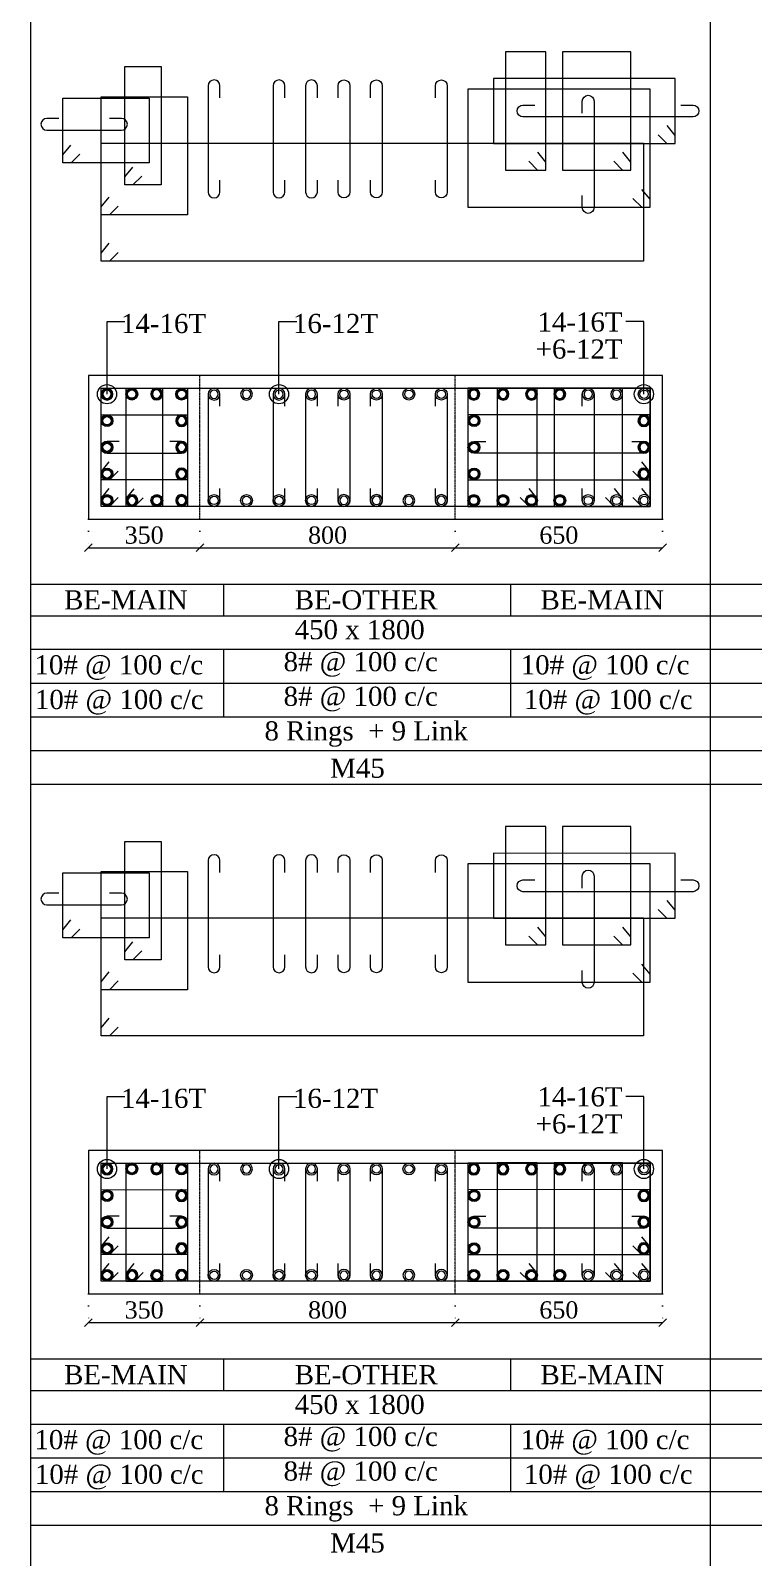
# Model space of a CAD drawing. Header units: millimetres. Extents: x 303 to 27724, y 300 to 68956.
# Drawn here: x 303 to 2569, y 8259 to 13044 of the extents above; entities that cross this region are included whole.
import ezdxf

# ---------------------------------------------------------------- set-up
doc = ezdxf.new("R2010")
doc.units = ezdxf.units.MM
doc.linetypes.add('( Hidden )', pattern=[0.375, 0.25, -0.125])
doc.linetypes.add('DOT2', pattern=[0.125, 0, -0.125])
doc.layers.get('Defpoints').update_dxf_attribs({"lineweight": 0})
for name, color, linetype, lineweight in [('S-COL. STEEL DIA', 1, 'Continuous', 9), ('S-DIM FOOTING', 7, 'Continuous', 0), ('S-SECTION', 5, 'Continuous', 0), ('S-SECTION MARK', 7, 'Continuous', 0), ('S-SHEET', 7, 'Continuous', 0), ('S-STEEL', 1, 'Continuous', 9), ('S-STEEL-1', 1, 'Continuous', 0), ('S-STEEL-1 C.S.', 106, 'Continuous', 0), ('S-TEXT', 7, 'Continuous', 0)]:
    doc.layers.add(name, color=color, linetype=linetype, lineweight=lineweight)
doc.styles.add('AR', font='ARIALUNI.TTF', dxfattribs={"width": 0.8})
doc.styles.add('S-ROMANS', font='times.ttf')
doc.styles.add('TEXT', font='times.ttf')
doc.dimstyles.new('100', dxfattribs={"dimtxt": 180, "dimasz": 80, "dimexe": 0.18, "dimexo": 0.0625, "dimgap": 1, "dimtad": 1, "dimdec": 0, "dimzin": 0, "dimdsep": 46, "dimtxsty": 'AR', "dimblk": 'DOT', "dimcen": 0.09, "dimse1": 1, "dimse2": 1, "dimclrd": 50, "dimclrt": 256, "dimadec": 0, "dimazin": 0, "dimtfac": 1, "dimtdec": 0, "dimtix": 1, "dimtofl": 0, "dimtmove": 2, "dimatfit": 0, "dimfxl": 1, "dimtolj": 1, "dimtzin": 0, "dimlwd": -1, "dimarcsym": 0})
doc.dimstyles.new('SETU', dxfattribs={"dimtxt": 230, "dimasz": 0.2, "dimexe": 0.1, "dimexo": 0.1, "dimgap": 0.05, "dimtad": 1, "dimdec": 0, "dimzin": 0, "dimdsep": 46, "dimtxsty": 'TEXT', "dimblk": 'OBLIQUE', "dimcen": 0.09, "dimdle": 0.1, "dimclrd": 4, "dimclre": 256, "dimclrt": 256, "dimadec": 1, "dimazin": 0, "dimtfac": 1, "dimtdec": 0, "dimtix": 1, "dimtofl": 0, "dimtmove": 2, "dimatfit": 0, "dimfxl": 1, "dimtolj": 1, "dimtzin": 0, "dimlwd": -1, "dimlwe": -1, "dimarcsym": 1})

# ---------------------------------------------------------------- blocks, each defined once
blk = doc.blocks.new('*U4')
at = {"layer": 'S-COL. STEEL DIA'}
h = blk.add_hatch(color=256, dxfattribs=at)
h.dxf.hatch_style = 1
h.paths.add_polyline_path([(-18.5, 0, 1), (18.5, 0, 1)])
h.paths.add_polyline_path([(13, 0, -1), (-13, 0, -1)], flags=16)
at = {"layer": 'S-COL. STEEL DIA', "lineweight": 5}
for radius in [18.5, 13]:
    blk.add_circle((0, 0), radius, dxfattribs=at)
blk = doc.blocks.new('_Oblique')
at = {"color": 0, "linetype": 'ByBlock', "lineweight": -2}
blk.add_line((-0.5, -0.5), (0.5, 0.5), dxfattribs=at)
blk = doc.blocks.new('*D2442')
at = {"layer": 'Defpoints', "color": 0}
for p in [(484.2, 9085), (834.2, 9085), (834.2, 8995.2)]:
    blk.add_point(p, dxfattribs=at)
at = {"layer": 'S-DIM FOOTING', "linetype": 'DOT2', "ltscale": 300}
for p, q in [((484.2, 9084.9), (484.2, 8995.1)), ((834.2, 9084.9), (834.2, 8995.1))]:
    blk.add_line(p, q, dxfattribs=at)
at = {"layer": 'S-DIM FOOTING', "ltscale": 300}
blk.add_line((484.1, 8995.2), (834.3, 8995.2), dxfattribs=at)
at = {"layer": 'S-DIM FOOTING', "linetype": 'ByBlock', "xscale": 24, "yscale": 24, "zscale": 24, "rotation": 180}
blk.add_blockref('_Oblique', (484.2, 8995.2), dxfattribs=at)
at = {"layer": 'S-DIM FOOTING', "linetype": 'ByBlock', "xscale": 24, "yscale": 24, "zscale": 24}
blk.add_blockref('_Oblique', (834.2, 8995.2), dxfattribs=at)
at = {"layer": 'S-DIM FOOTING', "insert": (659.2, 9034.6), "char_height": 54, "attachment_point": 5, "style": 'TEXT'}
blk.add_mtext('\\A1;350', dxfattribs=at)
blk = doc.blocks.new('*D2443')
at = {"layer": 'Defpoints', "color": 0}
for p in [(834.2, 9085), (1634.2, 9085), (1634.2, 8995.2)]:
    blk.add_point(p, dxfattribs=at)
at = {"layer": 'S-DIM FOOTING', "linetype": 'DOT2', "ltscale": 300}
for p, q in [((834.2, 9084.9), (834.2, 8995.1)), ((1634.2, 9084.9), (1634.2, 8995.1))]:
    blk.add_line(p, q, dxfattribs=at)
at = {"layer": 'S-DIM FOOTING', "ltscale": 300}
blk.add_line((834.1, 8995.2), (1634.3, 8995.2), dxfattribs=at)
at = {"layer": 'S-DIM FOOTING', "linetype": 'ByBlock', "xscale": 24, "yscale": 24, "zscale": 24, "rotation": 180}
blk.add_blockref('_Oblique', (834.2, 8995.2), dxfattribs=at)
at = {"layer": 'S-DIM FOOTING', "linetype": 'ByBlock', "xscale": 24, "yscale": 24, "zscale": 24}
blk.add_blockref('_Oblique', (1634.2, 8995.2), dxfattribs=at)
at = {"layer": 'S-DIM FOOTING', "insert": (1234.2, 9034.6), "char_height": 54, "attachment_point": 5, "style": 'TEXT'}
blk.add_mtext('\\A1;800', dxfattribs=at)
blk = doc.blocks.new('*D2444')
at = {"layer": 'Defpoints', "color": 0}
for p in [(1634.2, 9085), (2284.2, 9085), (2284.2, 8995.2)]:
    blk.add_point(p, dxfattribs=at)
at = {"layer": 'S-DIM FOOTING', "linetype": 'DOT2', "ltscale": 300}
for p, q in [((1634.2, 9084.9), (1634.2, 8995.1)), ((2284.2, 9084.9), (2284.2, 8995.1))]:
    blk.add_line(p, q, dxfattribs=at)
at = {"layer": 'S-DIM FOOTING', "ltscale": 300}
blk.add_line((1634.1, 8995.2), (2284.3, 8995.2), dxfattribs=at)
at = {"layer": 'S-DIM FOOTING', "linetype": 'ByBlock', "xscale": 24, "yscale": 24, "zscale": 24, "rotation": 180}
blk.add_blockref('_Oblique', (1634.2, 8995.2), dxfattribs=at)
at = {"layer": 'S-DIM FOOTING', "linetype": 'ByBlock', "xscale": 24, "yscale": 24, "zscale": 24}
blk.add_blockref('_Oblique', (2284.2, 8995.2), dxfattribs=at)
at = {"layer": 'S-DIM FOOTING', "insert": (1959.2, 9034.6), "char_height": 54, "attachment_point": 5, "style": 'TEXT'}
blk.add_mtext('\\A1;650', dxfattribs=at)
blk = doc.blocks.new('_Dot')
at = {"linetype": 'ByBlock', "lineweight": -2}
blk.add_line((-0.5, 0), (-1, 0), dxfattribs=at)
at = {"linetype": 'ByBlock', "const_width": 0.5}
blk.add_lwpolyline([(-0.25, 0, 1), (0.25, 0, 1)], format="xyb", close=True, dxfattribs=at)
blk = doc.blocks.new('*U6')
at = {"layer": 'S-COL. STEEL DIA', "lineweight": 5}
for radius in [18.5, 13, 13]:
    blk.add_circle((0, 0), radius, dxfattribs=at)
blk = doc.blocks.new('*D2445')
at = {"layer": 'Defpoints', "color": 0}
for p in [(484.2, 11513.1), (834.2, 11513.1), (834.2, 11423.2)]:
    blk.add_point(p, dxfattribs=at)
at = {"layer": 'S-DIM FOOTING', "linetype": 'DOT2', "ltscale": 300}
for p, q in [((484.2, 11513), (484.2, 11423.1)), ((834.2, 11513), (834.2, 11423.1))]:
    blk.add_line(p, q, dxfattribs=at)
at = {"layer": 'S-DIM FOOTING', "ltscale": 300}
blk.add_line((484.1, 11423.2), (834.3, 11423.2), dxfattribs=at)
at = {"layer": 'S-DIM FOOTING', "linetype": 'ByBlock', "xscale": 24, "yscale": 24, "zscale": 24, "rotation": 180}
blk.add_blockref('_Oblique', (484.2, 11423.2), dxfattribs=at)
at = {"layer": 'S-DIM FOOTING', "linetype": 'ByBlock', "xscale": 24, "yscale": 24, "zscale": 24}
blk.add_blockref('_Oblique', (834.2, 11423.2), dxfattribs=at)
at = {"layer": 'S-DIM FOOTING', "insert": (659.2, 11462.7), "char_height": 54, "attachment_point": 5, "style": 'TEXT'}
blk.add_mtext('\\A1;350', dxfattribs=at)
blk = doc.blocks.new('*D2446')
at = {"layer": 'Defpoints', "color": 0}
for p in [(834.2, 11513.1), (1634.2, 11513.1), (1634.2, 11423.2)]:
    blk.add_point(p, dxfattribs=at)
at = {"layer": 'S-DIM FOOTING', "linetype": 'DOT2', "ltscale": 300}
for p, q in [((834.2, 11513), (834.2, 11423.1)), ((1634.2, 11513), (1634.2, 11423.1))]:
    blk.add_line(p, q, dxfattribs=at)
at = {"layer": 'S-DIM FOOTING', "ltscale": 300}
blk.add_line((834.1, 11423.2), (1634.3, 11423.2), dxfattribs=at)
at = {"layer": 'S-DIM FOOTING', "linetype": 'ByBlock', "xscale": 24, "yscale": 24, "zscale": 24, "rotation": 180}
blk.add_blockref('_Oblique', (834.2, 11423.2), dxfattribs=at)
at = {"layer": 'S-DIM FOOTING', "linetype": 'ByBlock', "xscale": 24, "yscale": 24, "zscale": 24}
blk.add_blockref('_Oblique', (1634.2, 11423.2), dxfattribs=at)
at = {"layer": 'S-DIM FOOTING', "insert": (1234.2, 11462.7), "char_height": 54, "attachment_point": 5, "style": 'TEXT'}
blk.add_mtext('\\A1;800', dxfattribs=at)
blk = doc.blocks.new('*D2447')
at = {"layer": 'Defpoints', "color": 0}
for p in [(1634.2, 11513.1), (2284.2, 11513.1), (2284.2, 11423.2)]:
    blk.add_point(p, dxfattribs=at)
at = {"layer": 'S-DIM FOOTING', "linetype": 'DOT2', "ltscale": 300}
for p, q in [((1634.2, 11513), (1634.2, 11423.1)), ((2284.2, 11513), (2284.2, 11423.1))]:
    blk.add_line(p, q, dxfattribs=at)
at = {"layer": 'S-DIM FOOTING', "ltscale": 300}
blk.add_line((1634.1, 11423.2), (2284.3, 11423.2), dxfattribs=at)
at = {"layer": 'S-DIM FOOTING', "linetype": 'ByBlock', "xscale": 24, "yscale": 24, "zscale": 24, "rotation": 180}
blk.add_blockref('_Oblique', (1634.2, 11423.2), dxfattribs=at)
at = {"layer": 'S-DIM FOOTING', "linetype": 'ByBlock', "xscale": 24, "yscale": 24, "zscale": 24}
blk.add_blockref('_Oblique', (2284.2, 11423.2), dxfattribs=at)
at = {"layer": 'S-DIM FOOTING', "insert": (1959.2, 11462.7), "char_height": 54, "attachment_point": 5, "style": 'TEXT'}
blk.add_mtext('\\A1;650', dxfattribs=at)

msp = doc.modelspace()

# ---------------------------------------------------------------- linework, layer by layer
at = {"layer": 'S-SECTION'}
for points, elevation in [([(2284.2, 11513.1), (2284.2, 11963.1), (484.2, 11963.1), (484.2, 11513.1)], -0.6), ([(2284.2, 9085), (2284.2, 9535), (484.2, 9535), (484.2, 9085)], -1.5)]:
    msp.add_lwpolyline(points, close=True, dxfattribs=dict(at, elevation=elevation))
at = {"layer": 'S-SHEET'}
for p, q in [((303, 68956, -1.6), (303, 299.8, -1.1)), ((2433.6, 68956, -1.7), (2433.6, 299.8, -1.2)), ((303, 11309.8, 7.7), (27724.1, 11309.8, 7.7)), ((908.1, 11309.8, -0.9), (908.1, 11210.3, -0.9)), ((1808.1, 11309.8, -0.9), (1808.1, 11210.3, -0.9)), ((303, 11210.3, -0.3), (27724.1, 11210.3, -0.3)), ((303, 11105.1, -0.3), (27724.1, 11105.1, -0.3)), ((303, 11105.1, -0.3), (27724.1, 11105.1, -0.3)), ((908.1, 11105.1, -0.9), (908.1, 10893.8, -0.9)), ((1808.1, 11105.1, -0.9), (1808.1, 10893.8, -0.9)), ((303, 10999.3, -0.3), (27724.1, 10999.3, -0.3)), ((303, 10893.8, -0.3), (27724.1, 10893.8, -0.3)), ((303, 10788.2, -0.3), (27724.1, 10788.2, -0.3)), ((303, 8881.8, 7.6), (27724.1, 8881.8, 7.6)), ((908.1, 8881.8, -1.9), (908.1, 8782.2, -1.9)), ((1808.1, 8881.8, -1.9), (1808.1, 8782.2, -1.9)), ((303, 8782.2, -0.3), (27724.1, 8782.2, -0.3)), ((303, 8677, -0.3), (27724.1, 8677, -0.3)), ((303, 8677, -0.3), (27724.1, 8677, -0.3)), ((908.1, 8677, -1.9), (908.1, 8465.7, -1.9)), ((1808.1, 8677, -1.9), (1808.1, 8465.7, -1.9)), ((303, 8571.2, -0.3), (27724.1, 8571.2, -0.3)), ((303, 8465.7, -0.3), (27724.1, 8465.7, -0.3)), ((303, 8360.2, -0.3), (27724.1, 8360.2, -0.3))]:
    msp.add_line(p, q, dxfattribs=at)
at = {"layer": 'S-SHEET', "color": 0}
msp.add_line((303, 10682.7, -0.3), (27724.1, 10682.7, -0.3), dxfattribs=at)
at = {"layer": 'S-STEEL', "color": 3}
for points, elevation in [([(896.8, 12833.4), (896.8, 12871.1, 1), (859.9, 12871.1), (859.9, 12538.1, 1), (896.8, 12538.1), (896.8, 12575.3)], -0.6), ([(1100.4, 12833.4), (1100.4, 12871.1, 1), (1063.5, 12871.1), (1063.5, 12538.1, 1), (1100.4, 12538.1), (1100.4, 12575.3)], -0.6), ([(1202.2, 12833.4), (1202.2, 12871.1, 1), (1165.3, 12871.1), (1165.3, 12538.1, 1), (1202.2, 12538.1), (1202.2, 12575.3)], -0.6), ([(1267, 12833.4), (1267, 12871.1, -1), (1303.9, 12871.1), (1303.9, 12538.1, -1), (1267, 12538.1), (1267, 12575.3)], -0.6), ([(1368.8, 12833.4), (1368.8, 12871.1, -1), (1405.7, 12871.1), (1405.7, 12538.1, -1), (1368.8, 12538.1), (1368.8, 12575.3)], -0.6), ([(1572.4, 12833.4), (1572.4, 12871.1, -1), (1609.3, 12871.1), (1609.3, 12538.1, -1), (1572.4, 12538.1), (1572.4, 12575.3)], -0.6), ([(2032.8, 12785.1), (2032.8, 12822.8, -1), (2069.7, 12822.8), (2069.7, 12489.7, -1), (2032.8, 12489.7), (2032.8, 12526.9)], -0.8), ([(2342, 12810.5), (2379.8, 12810.5, -1), (2379.8, 12773.6), (1846.7, 12773.6, -1), (1846.7, 12810.5), (1883.9, 12810.5)], -0.6), ([(391.9, 12769), (354.2, 12769, 1), (354.2, 12732.1), (588.1, 12732.1, 1), (588.1, 12769), (550.8, 12769)], -0.6), ([(896.8, 11866.9), (896.8, 11904.6, 1), (859.9, 11904.6), (859.9, 11571.6, 1), (896.8, 11571.6), (896.8, 11608.8)], -0.6), ([(1100.4, 11866.9), (1100.4, 11904.6, 1), (1063.5, 11904.6), (1063.5, 11571.6, 1), (1100.4, 11571.6), (1100.4, 11608.8)], -0.6), ([(1202.2, 11866.9), (1202.2, 11904.6, 1), (1165.3, 11904.6), (1165.3, 11571.6, 1), (1202.2, 11571.6), (1202.2, 11608.8)], -0.6), ([(1267, 11866.9), (1267, 11904.6, -1), (1303.9, 11904.6), (1303.9, 11571.6, -1), (1267, 11571.6), (1267, 11608.8)], -0.6), ([(1368.8, 11866.9), (1368.8, 11904.6, -1), (1405.7, 11904.6), (1405.7, 11571.6, -1), (1368.8, 11571.6), (1368.8, 11608.8)], -0.6), ([(1572.4, 11866.9), (1572.4, 11904.6, -1), (1609.3, 11904.6), (1609.3, 11571.6, -1), (1572.4, 11571.6), (1572.4, 11608.8)], -0.6), ([(2032.8, 11866.9), (2032.8, 11904.6, -1), (2069.7, 11904.6), (2069.7, 11571.6, -1), (2032.8, 11571.6), (2032.8, 11608.8)], -0.8), ([(580.4, 11756.5), (542.7, 11756.5, 1), (542.7, 11719.6), (776.6, 11719.6, 1), (776.6, 11756.5), (739.3, 11756.5)], -0.6), ([(2188, 11756.5), (2225.8, 11756.5, -1), (2225.8, 11719.6), (1692.7, 11719.6, -1), (1692.7, 11756.5), (1729.9, 11756.5)], -0.6), ([(896.8, 10405.4), (896.8, 10443.1, 1), (859.9, 10443.1), (859.9, 10110, 1), (896.8, 10110), (896.8, 10147.2)], -1.5), ([(1100.4, 10405.4), (1100.4, 10443.1, 1), (1063.5, 10443.1), (1063.5, 10110, 1), (1100.4, 10110), (1100.4, 10147.2)], -1.5), ([(1202.2, 10405.4), (1202.2, 10443.1, 1), (1165.3, 10443.1), (1165.3, 10110, 1), (1202.2, 10110), (1202.2, 10147.2)], -1.5), ([(1267, 10405.4), (1267, 10443.1, -1), (1303.9, 10443.1), (1303.9, 10110, -1), (1267, 10110), (1267, 10147.2)], -1.5), ([(1368.8, 10405.4), (1368.8, 10443.1, -1), (1405.7, 10443.1), (1405.7, 10110, -1), (1368.8, 10110), (1368.8, 10147.2)], -1.5), ([(1572.4, 10405.4), (1572.4, 10443.1, -1), (1609.3, 10443.1), (1609.3, 10110, -1), (1572.4, 10110), (1572.4, 10147.2)], -1.5), ([(2032.8, 10357), (2032.8, 10394.7, -1), (2069.7, 10394.7), (2069.7, 10061.6, -1), (2032.8, 10061.6), (2032.8, 10098.9)], -1.8), ([(391.9, 10341), (354.2, 10341, 1), (354.2, 10304.1), (588.1, 10304.1, 1), (588.1, 10341), (550.8, 10341)], -1.5), ([(2342, 10382.5), (2379.8, 10382.5, -1), (2379.8, 10345.6), (1846.7, 10345.6, -1), (1846.7, 10382.5), (1883.9, 10382.5)], -1.5), ([(896.8, 9438.9), (896.8, 9476.6, 1), (859.9, 9476.6), (859.9, 9143.5, 1), (896.8, 9143.5), (896.8, 9180.7)], -1.5), ([(1100.4, 9438.9), (1100.4, 9476.6, 1), (1063.5, 9476.6), (1063.5, 9143.5, 1), (1100.4, 9143.5), (1100.4, 9180.7)], -1.5), ([(1202.2, 9438.9), (1202.2, 9476.6, 1), (1165.3, 9476.6), (1165.3, 9143.5, 1), (1202.2, 9143.5), (1202.2, 9180.7)], -1.5), ([(1267, 9438.9), (1267, 9476.6, -1), (1303.9, 9476.6), (1303.9, 9143.5, -1), (1267, 9143.5), (1267, 9180.7)], -1.5), ([(1368.8, 9438.9), (1368.8, 9476.6, -1), (1405.7, 9476.6), (1405.7, 9143.5, -1), (1368.8, 9143.5), (1368.8, 9180.7)], -1.5), ([(1572.4, 9438.9), (1572.4, 9476.6, -1), (1609.3, 9476.6), (1609.3, 9143.5, -1), (1572.4, 9143.5), (1572.4, 9180.7)], -1.5), ([(2032.8, 9438.9), (2032.8, 9476.6, -1), (2069.7, 9476.6), (2069.7, 9143.5, -1), (2032.8, 9143.5), (2032.8, 9180.7)], -1.8), ([(580.4, 9328.5), (542.7, 9328.5, 1), (542.7, 9291.6), (776.6, 9291.6, 1), (776.6, 9328.5), (739.3, 9328.5)], -1.5), ([(2188, 9328.5), (2225.8, 9328.5, -1), (2225.8, 9291.6), (1692.7, 9291.6, -1), (1692.7, 9328.5), (1729.9, 9328.5)], -1.5)]:
    msp.add_lwpolyline(points, format="xyb", dxfattribs=dict(at, elevation=elevation))
at = {"layer": 'S-STEEL', "color": 1}
for points, elevation in [([(577.8, 12348.9), (550.2, 12321.6), (524.2, 12321.6), (524.2, 12691.6), (2225, 12691.6), (2225, 12321.6), (524.2, 12321.6), (524.2, 12346.6), (549.4, 12377.5)], -0.6), ([(577.8, 11580.4), (550.2, 11553.1), (524.2, 11553.1), (524.2, 11923.1), (2245, 11923.1), (2245, 11553.1), (524.2, 11553.1), (524.2, 11578.1), (549.4, 11609)], -0.6), ([(577.8, 9920.9), (550.2, 9893.5), (524.2, 9893.5), (524.2, 10263.5), (2225, 10263.5), (2225, 9893.5), (524.2, 9893.5), (524.2, 9918.6), (549.4, 9949.4)], -1.5), ([(577.8, 9152.4), (550.2, 9125), (524.2, 9125), (524.2, 9495), (2245, 9495), (2245, 9125), (524.2, 9125), (524.2, 9150.1), (549.4, 9180.9)], -1.5)]:
    msp.add_lwpolyline(points, dxfattribs=dict(at, elevation=elevation))
at = {"layer": 'S-STEEL-1', "color": 41}
for points, elevation in [([(1864.7, 12634.4), (1892.2, 12607.1), (1918.2, 12607.1), (1918.2, 12977.6), (1792.3, 12977.6), (1792.3, 12607.1), (1918.2, 12607.1), (1918.2, 12632.1), (1893, 12663)], -0.3), ([(2131.6, 12634.4), (2159.1, 12607.1), (2185.2, 12607.1), (2185.1, 12977.6), (1970.7, 12977.6), (1970.7, 12607.1), (2185.2, 12607.1), (2185.2, 12632.1), (2160, 12663)], -0.5), ([(651.7, 12587.9), (624.2, 12560.6), (598.2, 12560.6), (598.2, 12931.1), (712.5, 12931.1), (712.5, 12560.6), (598.2, 12560.6), (598.2, 12585.6), (623.4, 12616.5)], -0.6), ([(2270.7, 12717.7), (2298.2, 12690.4), (2324.2, 12690.4), (2324.2, 12893.8), (1754.2, 12893.8), (1754.2, 12690.4), (2324.2, 12690.4), (2324.2, 12715.4), (2299, 12746.3)], -0.6), ([(457.8, 12656.7), (430.2, 12629.4), (404.2, 12629.4), (404.2, 12832.8), (675, 12832.8), (675, 12629.4), (404.2, 12629.4), (404.2, 12654.4), (429.4, 12685.3)], -0.6), ([(656.2, 11579.9), (628.7, 11552.6), (602.7, 11552.6), (602.7, 11923.1), (717, 11923.1), (717, 11552.6), (602.7, 11552.6), (602.7, 11577.6), (627.9, 11608.5)], -0.6), ([(1838.2, 11580.4), (1865.7, 11553.1), (1891.7, 11553.1), (1891.7, 11923.6), (1765.8, 11923.6), (1765.8, 11553.1), (1891.7, 11553.1), (1891.7, 11578.1), (1866.5, 11609)], -0.3), ([(2105.1, 11580.4), (2132.6, 11553.1), (2158.7, 11553.1), (2158.6, 11923.6), (1944.2, 11923.6), (1944.2, 11553.1), (2158.7, 11553.1), (2158.7, 11578.1), (2133.5, 11609)], -0.5), ([(577.8, 11663.7), (550.2, 11636.4), (524.2, 11636.4), (524.2, 11839.8), (795, 11839.8), (795, 11636.4), (524.2, 11636.4), (524.2, 11661.4), (549.4, 11692.3)], -0.6), ([(2190.7, 11663.7), (2218.2, 11636.4), (2244.2, 11636.4), (2244.2, 11839.8), (1674.2, 11839.8), (1674.2, 11636.4), (2244.2, 11636.4), (2244.2, 11661.4), (2219, 11692.3)], -0.6), ([(1864.7, 10206.4), (1892.2, 10179), (1918.2, 10179), (1918.2, 10549.6), (1792.3, 10549.6), (1792.3, 10179), (1918.2, 10179), (1918.2, 10204.1), (1893, 10234.9)], -1.2), ([(2131.6, 10206.4), (2159.1, 10179), (2185.2, 10179), (2185.1, 10549.6), (1970.7, 10549.6), (1970.7, 10179), (2185.2, 10179), (2185.2, 10204.1), (2160, 10234.9)], -1.4), ([(651.7, 10159.8), (624.2, 10132.5), (598.2, 10132.5), (598.2, 10503), (712.5, 10503), (712.5, 10132.5), (598.2, 10132.5), (598.2, 10157.5), (623.4, 10188.4)], -1.5), ([(2270.7, 10289.6), (2298.2, 10262.3), (2324.2, 10262.3), (2324.2, 10465.7), (1754.2, 10465.8), (1754.2, 10262.3), (2324.2, 10262.3), (2324.2, 10287.3), (2299, 10318.2)], -1.5), ([(457.8, 10228.6), (430.2, 10201.3), (404.2, 10201.3), (404.2, 10404.7), (675, 10404.8), (675, 10201.3), (404.2, 10201.3), (404.2, 10226.3), (429.4, 10257.2)], -1.5), ([(656.2, 9151.8), (628.7, 9124.5), (602.7, 9124.5), (602.7, 9495), (717, 9495), (717, 9124.5), (602.7, 9124.5), (602.7, 9149.5), (627.9, 9180.4)], -1.5), ([(1838.2, 9152.4), (1865.7, 9125), (1891.7, 9125), (1891.7, 9495.6), (1765.8, 9495.6), (1765.8, 9125), (1891.7, 9125), (1891.7, 9150.1), (1866.5, 9180.9)], -1.2), ([(2105.1, 9152.4), (2132.6, 9125), (2158.7, 9125), (2158.6, 9495.6), (1944.2, 9495.6), (1944.2, 9125), (2158.7, 9125), (2158.7, 9150.1), (2133.5, 9180.9)], -1.4), ([(577.8, 9235.6), (550.2, 9208.3), (524.2, 9208.3), (524.2, 9411.7), (795, 9411.8), (795, 9208.3), (524.2, 9208.3), (524.2, 9233.3), (549.4, 9264.2)], -1.5), ([(2190.7, 9235.6), (2218.2, 9208.3), (2244.2, 9208.3), (2244.2, 9411.7), (1674.2, 9411.8), (1674.2, 9208.3), (2244.2, 9208.3), (2244.2, 9233.3), (2219, 9264.2)], -1.5)]:
    msp.add_lwpolyline(points, dxfattribs=dict(at, elevation=elevation))
at = {"layer": 'S-STEEL-1', "color": 6}
for points, elevation in [([(577.8, 12493.9), (550.2, 12466.6), (524.2, 12466.6), (524.2, 12836.6), (795, 12836.6), (795, 12466.6), (524.2, 12466.6), (524.2, 12491.6), (549.4, 12522.5)], -0.6), ([(2191.5, 12517.9), (2219, 12490.6), (2245, 12490.6), (2245, 12860.6), (1674.2, 12860.6), (1674.2, 12490.6), (2245, 12490.6), (2245, 12515.6), (2219.8, 12546.5)], -0.6), ([(577.8, 11580.4), (550.2, 11553.1), (524.2, 11553.1), (524.2, 11923.1), (795, 11923.1), (795, 11553.1), (524.2, 11553.1), (524.2, 11578.1), (549.4, 11609)], -0.6), ([(2191.5, 11580.4), (2219, 11553.1), (2245, 11553.1), (2245, 11923.1), (1674.2, 11923.1), (1674.2, 11553.1), (2245, 11553.1), (2245, 11578.1), (2219.8, 11609)], -0.6), ([(2191.5, 10089.9), (2219, 10062.5), (2245, 10062.5), (2245, 10432.5), (1674.2, 10432.5), (1674.2, 10062.5), (2245, 10062.5), (2245, 10087.6), (2219.8, 10118.4)], -1.5), ([(577.8, 10065.9), (550.2, 10038.5), (524.2, 10038.5), (524.2, 10408.5), (795, 10408.5), (795, 10038.5), (524.2, 10038.5), (524.2, 10063.6), (549.4, 10094.4)], -1.5), ([(577.8, 9152.4), (550.2, 9125), (524.2, 9125), (524.2, 9495), (795, 9495), (795, 9125), (524.2, 9125), (524.2, 9150.1), (549.4, 9180.9)], -1.5), ([(2191.5, 9152.4), (2219, 9125), (2245, 9125), (2245, 9495), (1674.2, 9495), (1674.2, 9125), (2245, 9125), (2245, 9150.1), (2219.8, 9180.9)], -1.5)]:
    msp.add_lwpolyline(points, dxfattribs=dict(at, elevation=elevation))
at = {"layer": 'S-STEEL-1 C.S.', "color": 8, "linetype": '( Hidden )'}
for p, q in [((834.2, 11513.1, -0.6), (834.2, 11963.1, -0.6)), ((1634.2, 11513.1, -0.6), (1634.2, 11963.1, -0.6)), ((834.2, 9085, -1.5), (834.2, 9535, -1.5)), ((1634.2, 9085, -1.5), (1634.2, 9535, -1.5))]:
    msp.add_line(p, q, dxfattribs=at)

# ---------------------------------------------------------------- block references
at = {"layer": 'S-COL. STEEL DIA', "xscale": -1}
for name, p, rotation in [('*U4', (542.7, 11904.6, -0.6), 180), ('*U4', (698.1, 11905.2, -0.6), 90.19403361430278), ('*U6', (878.3, 11904.6, -0.6), 180), ('*U6', (980.1, 11904.6, -0.6), 180), ('*U6', (1081.9, 11904.6, -0.6), 180), ('*U6', (1183.7, 11904.6, -0.6), 180), ('*U4', (1692.7, 11904.6, -0.6), 180), ('*U4', (1784.3, 11904.6, -0.6), 180), ('*U4', (1873.3, 11904.6, -0.7), 180), ('*U4', (1962.2, 11904.6, -0.8), 180), ('*U6', (2051.2, 11904.6, -0.8), 180), ('*U6', (2140.2, 11904.6, -0.9), 180), ('*U4', (621.2, 11571, -0.6), 270.1940336143028), ('*U4', (542.7, 9476.6, -1.5), 180), ('*U4', (698.1, 9477.1, -1.5), 90.19403361430278), ('*U6', (878.3, 9476.6, -1.5), 180), ('*U6', (980.1, 9476.6, -1.5), 180), ('*U6', (1081.9, 9476.6, -1.5), 180), ('*U6', (1183.7, 9476.6, -1.5), 180), ('*U4', (1692.7, 9476.6, -1.5), 180), ('*U4', (1784.3, 9476.6, -1.6), 180), ('*U4', (1873.3, 9476.6, -1.6), 180), ('*U4', (1962.2, 9476.6, -1.7), 180), ('*U6', (2051.2, 9476.6, -1.8), 180), ('*U6', (2140.2, 9476.6, -1.8), 180), ('*U4', (621.2, 9143, -1.5), 270.1940336143028)]:
    msp.add_blockref(name, p, dxfattribs=dict(at, rotation=rotation))
at = {"layer": 'S-COL. STEEL DIA'}
for name, p, rotation in [('*U4', (620.4, 11904.9, -0.6), 270.1940336143028), ('*U4', (776.6, 11904.6, -0.6), 180), ('*U6', (1285.5, 11904.6, -0.6), 180), ('*U6', (1387.3, 11904.6, -0.6), 180), ('*U6', (1489.1, 11904.6, -0.6), 180), ('*U6', (1590.9, 11904.6, -0.6), 180), ('*U6', (2226.6, 11904.6, -1), 180), ('*U4', (698.9, 11571.3, -0.6), 90.19403361430282), ('*U4', (620.4, 9476.9, -1.5), 270.1940336143028), ('*U4', (776.6, 9476.6, -1.5), 180), ('*U6', (1285.5, 9476.6, -1.5), 180), ('*U6', (1387.3, 9476.6, -1.5), 180), ('*U6', (1489.1, 9476.6, -1.5), 180), ('*U6', (1590.9, 9476.6, -1.5), 180), ('*U6', (2226.6, 9476.6, -1.9), 180), ('*U4', (698.9, 9143.2, -1.5), 90.19403361430282)]:
    msp.add_blockref(name, p, dxfattribs=dict(at, rotation=rotation))
for name, p in [('*U4', (542.7, 11821.4, -0.6)), ('*U4', (1693.5, 11821.4, -0.6)), ('*U4', (542.7, 11738.1, -0.6)), ('*U4', (1693.5, 11738.1, -0.6)), ('*U4', (542.7, 11654.8, -0.6)), ('*U4', (1693.5, 11654.8, -0.6)), ('*U4', (542.7, 11571.5, -0.6)), ('*U6', (878.3, 11571.6, -0.6)), ('*U6', (980.1, 11571.6, -0.6)), ('*U6', (1081.9, 11571.6, -0.6)), ('*U6', (1183.7, 11571.6, -0.6)), ('*U4', (1692.7, 11571.5, -0.6)), ('*U4', (1784.3, 11571.5, -0.6)), ('*U4', (1873.3, 11571.5, -0.7)), ('*U4', (1962.2, 11571.5, -0.8)), ('*U6', (2051.2, 11571.5, -0.8)), ('*U6', (2140.2, 11571.5, -0.9)), ('*U4', (542.7, 9393.3, -1.5)), ('*U4', (1693.5, 9393.3, -1.5)), ('*U4', (542.7, 9310, -1.5)), ('*U4', (1693.5, 9310, -1.5)), ('*U4', (542.7, 9226.8, -1.5)), ('*U4', (1693.5, 9226.8, -1.5)), ('*U4', (542.7, 9143.5, -1.5)), ('*U6', (878.3, 9143.5, -1.5)), ('*U6', (980.1, 9143.5, -1.5)), ('*U6', (1081.9, 9143.5, -1.5)), ('*U6', (1183.7, 9143.5, -1.5)), ('*U4', (1692.7, 9143.5, -1.5)), ('*U4', (1784.3, 9143.5, -1.6)), ('*U4', (1873.3, 9143.5, -1.6)), ('*U4', (1962.2, 9143.5, -1.7)), ('*U6', (2051.2, 9143.5, -1.8)), ('*U6', (2140.2, 9143.5, -1.8))]:
    msp.add_blockref(name, p, dxfattribs=at)
at = {"layer": 'S-COL. STEEL DIA', "xscale": -1}
for name, p in [('*U4', (776.6, 11821.4, -0.6)), ('*U4', (2225.8, 11821.4, -0.6)), ('*U4', (776.6, 11738.1, -0.6)), ('*U4', (2225.8, 11738.1, -0.6)), ('*U4', (776.6, 11654.8, -0.6)), ('*U4', (2225.8, 11654.8, -0.6)), ('*U4', (776.6, 11571.5, -0.6)), ('*U6', (1285.5, 11571.6, -0.6)), ('*U6', (1387.3, 11571.6, -0.6)), ('*U6', (1489.1, 11571.6, -0.6)), ('*U6', (1590.9, 11571.6, -0.6)), ('*U6', (2226.6, 11571.5, -1)), ('*U4', (776.6, 9393.3, -1.5)), ('*U4', (2225.8, 9393.3, -1.5)), ('*U4', (776.6, 9310, -1.5)), ('*U4', (2225.8, 9310, -1.5)), ('*U4', (776.6, 9226.8, -1.5)), ('*U4', (2225.8, 9226.8, -1.5)), ('*U4', (776.6, 9143.5, -1.5)), ('*U6', (1285.5, 9143.5, -1.5)), ('*U6', (1387.3, 9143.5, -1.5)), ('*U6', (1489.1, 9143.5, -1.5)), ('*U6', (1590.9, 9143.5, -1.5)), ('*U6', (2226.6, 9143.5, -1.9))]:
    msp.add_blockref(name, p, dxfattribs=at)

# ---------------------------------------------------------------- texts
at = {"layer": 'S-TEXT', "color": 7, "style": 'TEXT'}
for s, p in [('14-16T', (586.5, 12096.2, -0.6)), ('16-12T', (1125.7, 12096.2, -0.6)), ('14-16T', (1892.2, 12100.8, -0.6)), ('+6-12T', (1886.4, 12016.1, -0.6)), ('14-16T', (586.5, 9668.1, -1.5)), ('16-12T', (1125.7, 9668.1, -1.5)), ('14-16T', (1892.2, 9672.8, -1.5)), ('+6-12T', (1886.4, 9588, -1.5))]:
    msp.add_text(s, height=60, dxfattribs=at).set_placement(p)
at = {"layer": 'S-TEXT', "style": 'S-ROMANS'}
for s, p in [('BE-MAIN ', (408.2, 11230, -0.9)), ('BE-OTHER', (1131.2, 11230, -0.9)), ('BE-MAIN ', (1901.7, 11230, -0.9)), ('450 x 1800', (1130.9, 11136.8, -0.9)), ('10# @ 100 c/c', (315.2, 11026.5, -0.9)), ('8# @ 100 c/c', (1096.2, 11036.5, -0.9)), ('10# @ 100 c/c', (1839.7, 11026.5, -0.9)), ('10# @ 100 c/c', (316.7, 10917.9, -0.9)), ('8# @ 100 c/c', (1096.2, 10927.9, -0.9)), ('10# @ 100 c/c', (1849.7, 10917.9, -0.9)), ('8 Rings  + 9 Link', (1036.4, 10819.5, -0.9)), ('M45', (1242.3, 10702.7, -0.9)), ('BE-MAIN ', (408.2, 8802, -1.9)), ('BE-OTHER', (1131.2, 8802, -1.9)), ('BE-MAIN ', (1901.7, 8802, -1.9)), ('450 x 1800', (1130.9, 8708.8, -1.9)), ('8# @ 100 c/c', (1096.2, 8608.5, -1.9)), ('10# @ 100 c/c', (315.2, 8598.5, -1.9)), ('10# @ 100 c/c', (1839.7, 8598.5, -1.9)), ('10# @ 100 c/c', (316.7, 8489.9, -1.9)), ('8# @ 100 c/c', (1096.2, 8499.9, -1.9)), ('10# @ 100 c/c', (1849.7, 8489.9, -1.9)), ('8 Rings  + 9 Link', (1036.4, 8391.4, -1.9)), ('M45', (1242.3, 8274.7, -1.9))]:
    msp.add_text(s, height=60, dxfattribs=at).set_placement(p)

# ---------------------------------------------------------------- dimensions: what is measured, and where the dimension line sits
at = {"layer": 'S-DIM FOOTING', "ltscale": 300}
for base, p1, p2, picture, middle in [((834.2, 11423.2, -0.9), (484.2, 11513.1, -0.6), (834.2, 11513.1, -0.6), '*D2445', (659.2, 11462.7, -0.9)), ((1634.2, 11423.2, -0.9), (834.2, 11513.1, -0.6), (1634.2, 11513.1, -0.6), '*D2446', (1234.2, 11462.7, -0.9)), ((2284.2, 11423.2, -0.9), (1634.2, 11513.1, -0.6), (2284.2, 11513.1, -0.6), '*D2447', (1959.2, 11462.7, -0.9)), ((834.2, 8995.2, -1.8), (484.2, 9085, -1.5), (834.2, 9085, -1.5), '*D2442', (659.2, 9034.6, -1.8)), ((1634.2, 8995.2, -1.8), (834.2, 9085, -1.5), (1634.2, 9085, -1.5), '*D2443', (1234.2, 9034.6, -1.8)), ((2284.2, 8995.2, -1.8), (1634.2, 9085, -1.5), (2284.2, 9085, -1.5), '*D2444', (1959.2, 9034.6, -1.8))]:
    dim = msp.add_linear_dim(base=base, p1=p1, p2=p2, angle=180, dimstyle='SETU', override={"dimscale": 1.2, "dimtxt": 45, "dimasz": 20, "dimgap": 10, "dimblk1": 'Oblique', "dimblk2": 'Oblique', "dimsah": 1, "dimclrd": 256, "dimarcsym": 1}, dxfattribs=at)
    dim.commit()
    dim.dimension.update_dxf_attribs({"geometry": picture, "text_midpoint": middle})

# ---------------------------------------------------------------- leaders
at = {"layer": 'S-SECTION MARK'}
for points in [[(542.7, 11904.6, -0.6), (542.7, 12132.1, -0.6), (599.1, 12132.1, -0.6)], [(1081.9, 11904.6, -0.6), (1081.9, 12132.1, -0.6), (1138.3, 12132.1, -0.6)], [(2225.8, 11904.6, -0.6), (2225.8, 12132.1, -0.6), (2169.3, 12132.1, -0.6)], [(542.7, 9476.6, -1.5), (542.7, 9704, -1.5), (599.1, 9704, -1.5)], [(1081.9, 9476.6, -1.5), (1081.9, 9704, -1.5), (1138.3, 9704, -1.5)], [(2225.8, 9476.6, -1.5), (2225.8, 9704, -1.5), (2169.3, 9704, -1.5)]]:
    msp.add_leader(points, dimstyle='100', override={"dimasz": 60, "dimtad": 0, "dimclrd": 256, "dimldrblk": 'DotBlank', "dimfxl": 50, "dimfxlon": 1, "dimarcsym": 1}, dxfattribs=at)

doc.saveas('drawing.dxf')
